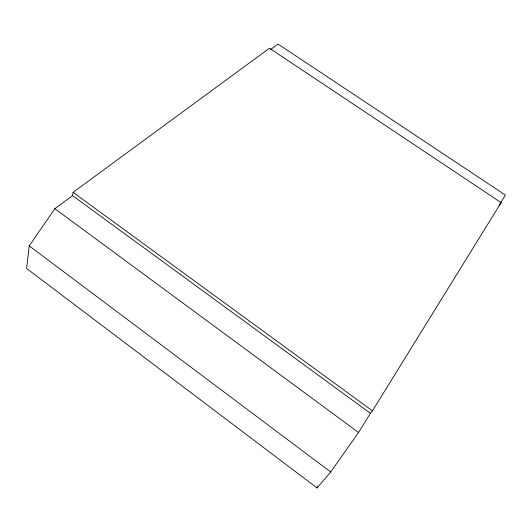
<?xml version="1.0" encoding="UTF-8"?>
<svg xmlns="http://www.w3.org/2000/svg" width="532" height="532" viewBox="0 0 532 532"><rect width="100%" height="100%" fill="white"/><g stroke="black" fill="none" stroke-linecap="round" stroke-linejoin="round"><path stroke-width="0.8" d="M29.227 245.897L26.6 268.461L317.059 487.95L330.718 471.99L358.541 432.476L370.398 413.311L372.447 410.85L501.131 202.612L269.465 48.213L73.097 192.338L72.538 195.63L54.836 208.69L29.227 245.897L330.718 471.99M317.059 487.95L317.631 486.487M501.131 202.612L499.142 205.186L505.4 195.078L278.05 44.05L270.309 49.762M73.097 192.338L372.447 410.85M72.538 195.63L370.398 413.311M54.836 208.69L358.541 432.476"/></g></svg>
